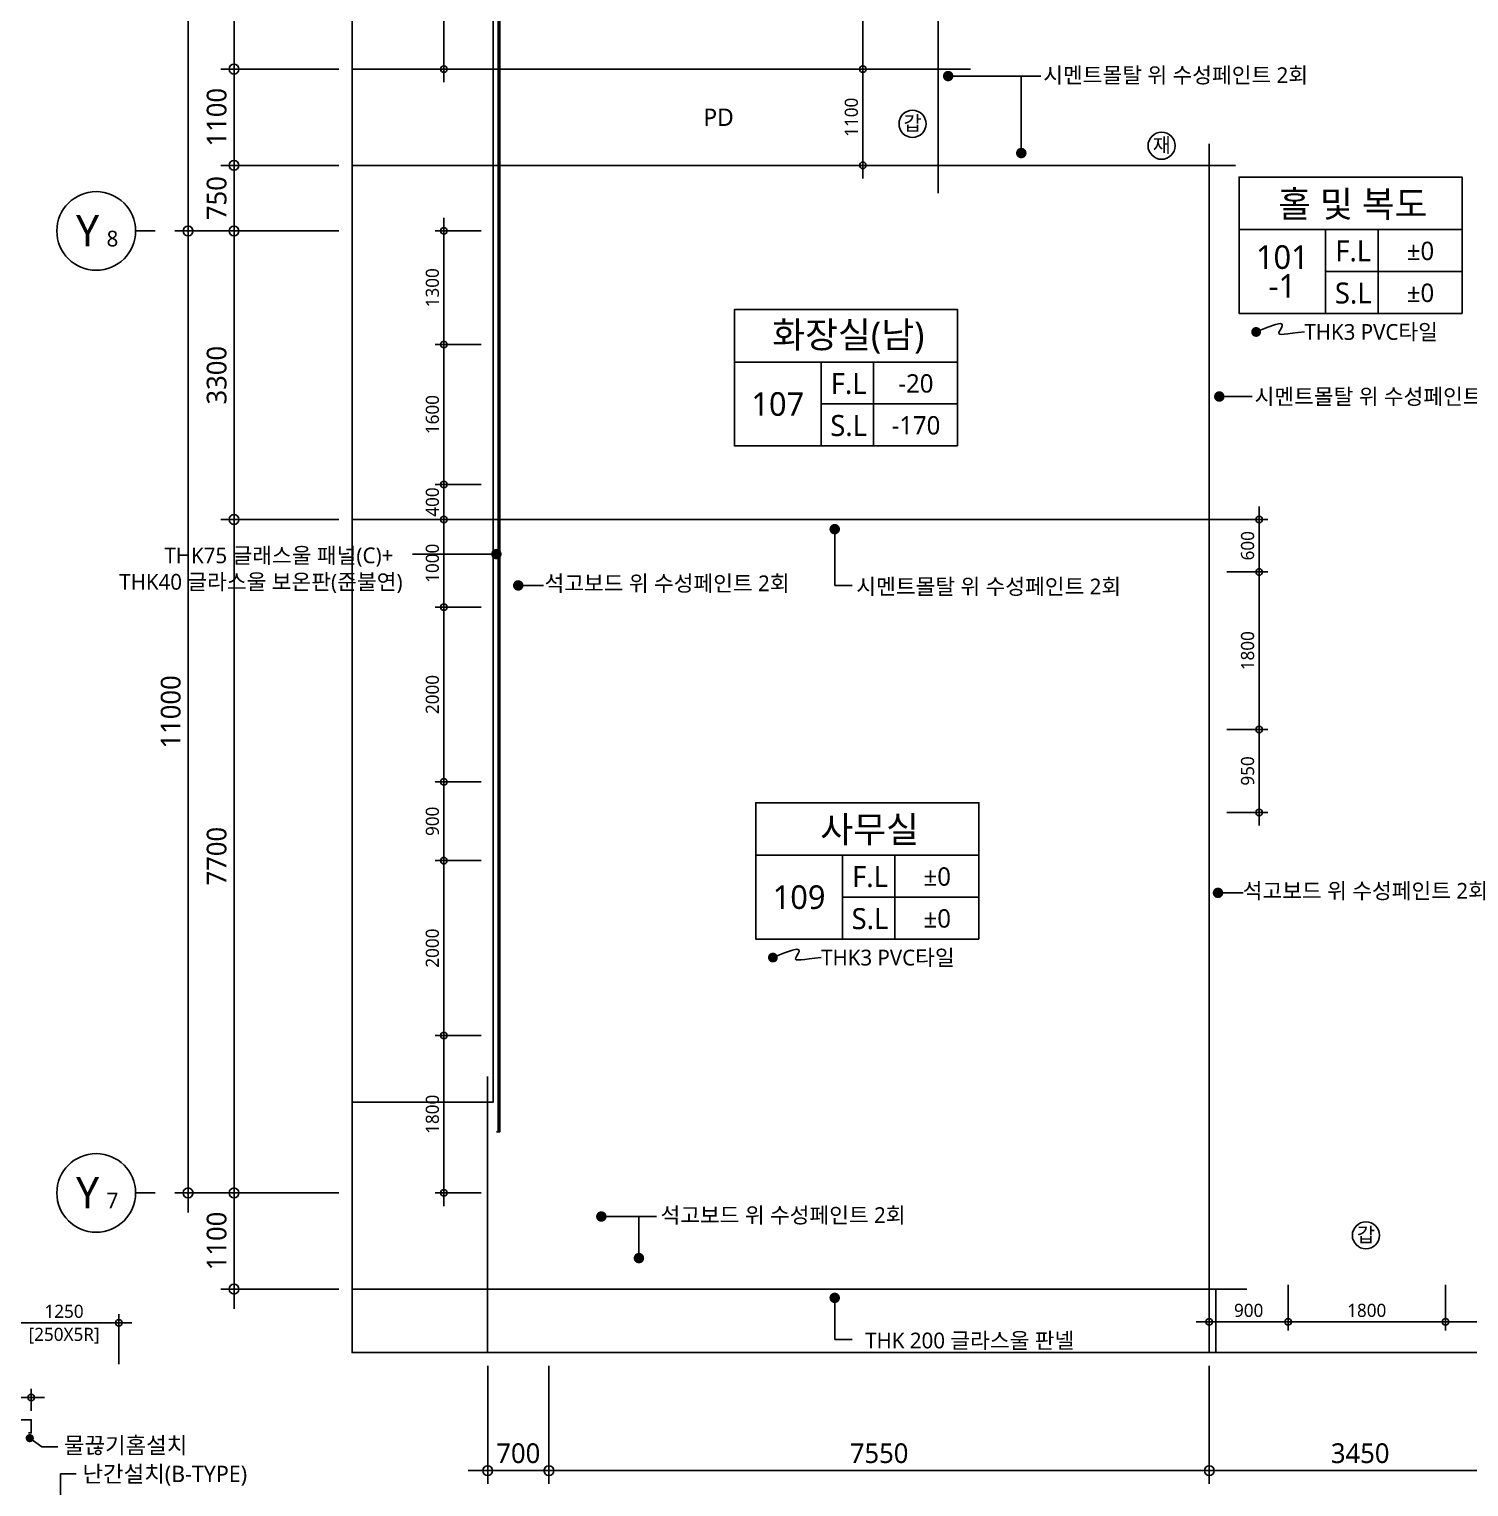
# Model space of a CAD drawing. Header units: millimetres. Extents: x -65167 to 413267, y -17142 to 66587.
# Drawn here: x 27646 to 44105, y 4827 to 21495 of the extents above; entities that cross this region are included whole.
import ezdxf
from ezdxf.enums import TextEntityAlignment as Align

# ---------------------------------------------------------------- set-up
doc = ezdxf.new("R2010")
doc.units = ezdxf.units.MM
doc.header["$LTSCALE"] = 75
doc.header["$MEASUREMENT"] = 0
doc.header["$PDSIZE"] = -10
doc.linetypes.add('CENTER', pattern=[2, 1.25, -0.25, 0.25, -0.25])
doc.layers.get('0').update_dxf_attribs({"linetype": 'CONTINUOUS'})
doc.layers.get('Defpoints').update_dxf_attribs({"color": 171, "linetype": 'CONTINUOUS'})
for name, color, linetype in [('CEN(ST)', 1, 'CENTER'), ('CON', 2, 'CONTINUOUS'), ('INS', 251, 'BATTING'), ('LED', 7, 'CONTINUOUS'), ('NDIM', 7, 'CONTINUOUS'), ('SYM(AXIS)', 7, 'CONTINUOUS'), ('TEXT(AXIS)', 2, 'CONTINUOUS'), ('TEXT(MIN)', 7, 'CONTINUOUS'), ('TEXT(NOTE小)', 1, 'CONTINUOUS'), ('TEXT(노트)', 7, 'CONTINUOUS'), ('TEXT(실명)', 3, 'CONTINUOUS'), ('TEXT-기입', 6, 'CONTINUOUS'), ('TITLE', 7, 'CONTINUOUS')]:
    doc.layers.add(name, color=color, linetype=linetype)
doc.styles.add('CGS', font='cgse', dxfattribs={"bigfont": 'cgs'})
doc.styles.add('나눔바른고딕', font='NanumBarunGothic.ttf')
doc.linetypes.add('BATTING', pattern='A,0.0001,-0.1,[134,ltypeshp.shx,S=0.1,R=0,X=-0.1,Y=0],-0.2,[134,ltypeshp.shx,S=0.1,R=180,X=0.1,Y=0],-0.1', length=0.4001)
doc.dimstyles.new('NDIM 1200', dxfattribs={"dimscale": 75, "dimtxt": 3, "dimasz": 1, "dimexe": 2, "dimexo": 2, "dimgap": 1, "dimtad": 1, "dimdec": 0, "dimdsep": 46, "dimtxsty": 'CGS', "dimblk": 'DOT0', "dimcen": 1, "dimdle": 8, "dimclrd": 256, "dimclre": 256, "dimclrt": 256, "dimadec": 0, "dimazin": 0, "dimtfac": 1, "dimtdec": 0, "dimtix": 1, "dimtmove": 2, "dimatfit": 3, "dimldrblk": 'DOT0', "dimfxl": 1, "dimtolj": 1, "dimtzin": 0, "dimlwd": -1, "dimlwe": -1, "dimarcsym": 0})

# ---------------------------------------------------------------- blocks, each defined once
blk = doc.blocks.new('DOT0')
blk.add_line((-3, 0), (3, 0))
at = {"color": 6}
blk.add_circle((0, 0), 0.75, dxfattribs=at)
blk = doc.blocks.new('*D56')
at = {"layer": 'Defpoints', "color": 0, "ltscale": 0.4, "transparency": 16777216}
for p in [(31338, 35738), (29463, 19188), (31338, 19188)]:
    blk.add_point(p, dxfattribs=at)
at = {"layer": 'NDIM', "ltscale": 0.4, "transparency": 16777216}
for p, q in [((31188, 35738), (29313, 35738)), ((29463, 35663), (29463, 19263)), ((31188, 19188), (29313, 19188))]:
    blk.add_line(p, q, dxfattribs=at)
at = {"layer": 'NDIM', "ltscale": 0.4, "transparency": 16777216, "xscale": 75, "yscale": 75, "zscale": 75}
for p, rotation in [((29463, 35738), 90), ((29463, 19188), 270)]:
    blk.add_blockref('DOT0', p, dxfattribs=dict(at, rotation=rotation))
at = {"layer": 'NDIM', "ltscale": 0.4, "transparency": 16777216, "insert": (29265, 27463), "char_height": 225, "attachment_point": 5, "rotation": 90, "style": '나눔바른고딕'}
blk.add_mtext('\\A1;16550', dxfattribs=at)
blk = doc.blocks.new('A$C2F20087E')
at = {"layer": 'SYM(AXIS)'}
blk.add_line((600, 0), (600, 300), dxfattribs=at)
blk.add_circle((600, 900), 600, dxfattribs=at)
blk = doc.blocks.new('*D59')
at = {"layer": 'Defpoints', "color": 0, "ltscale": 0.4, "transparency": 16777216}
for p in [(33588, 6362), (41138, 6362), (33588, 5012)]:
    blk.add_point(p, dxfattribs=at)
at = {"layer": 'NDIM', "ltscale": 0.4, "transparency": 16777216}
for p, q in [((33588, 6212), (33588, 4862)), ((41138, 6212), (41138, 4862)), ((41063, 5012), (33663, 5012))]:
    blk.add_line(p, q, dxfattribs=at)
at = {"layer": 'NDIM', "ltscale": 0.4, "transparency": 16777216, "xscale": 75, "yscale": 75, "zscale": 75, "rotation": 180}
blk.add_blockref('DOT0', (33588, 5012), dxfattribs=at)
at = {"layer": 'NDIM', "ltscale": 0.4, "transparency": 16777216, "xscale": 75, "yscale": 75, "zscale": 75}
blk.add_blockref('DOT0', (41138, 5012), dxfattribs=at)
at = {"layer": 'NDIM', "ltscale": 0.4, "transparency": 16777216, "insert": (37363, 5210), "char_height": 225, "attachment_point": 5, "style": '나눔바른고딕'}
blk.add_mtext('\\A1;7550', dxfattribs=at)
blk = doc.blocks.new('*D60')
at = {"layer": 'Defpoints', "color": 0, "ltscale": 0.4, "transparency": 16777216}
for p in [(31338, 25787), (29988, 21038), (31338, 21038)]:
    blk.add_point(p, dxfattribs=at)
at = {"layer": 'NDIM', "ltscale": 0.4, "transparency": 16777216}
for p, q in [((31188, 25787), (29838, 25787)), ((29988, 25712), (29988, 21113)), ((31188, 21038), (29838, 21038))]:
    blk.add_line(p, q, dxfattribs=at)
at = {"layer": 'NDIM', "ltscale": 0.4, "transparency": 16777216, "xscale": 75, "yscale": 75, "zscale": 75}
for p, rotation in [((29988, 25787), 90), ((29988, 21038), 270)]:
    blk.add_blockref('DOT0', p, dxfattribs=dict(at, rotation=rotation))
at = {"layer": 'NDIM', "ltscale": 0.4, "transparency": 16777216, "insert": (29790, 23412), "char_height": 225, "attachment_point": 5, "rotation": 90, "style": '나눔바른고딕'}
blk.add_mtext('\\A1;4750', dxfattribs=at)
blk = doc.blocks.new('갑종방화문표기')
at = {"layer": 'TEXT(NOTE小)'}
blk.add_circle((0, 0), 150, dxfattribs=at)
at = {"layer": 'TEXT(NOTE小)', "style": '나눔바른고딕'}
blk.add_text('갑', height=160, dxfattribs=at).set_placement((1, 7), align=Align.MIDDLE_CENTER)
blk = doc.blocks.new('A$C51E23882')
at = {"layer": 'TITLE'}
blk.add_lwpolyline([(8500, 0), (0, 0), (0, 5200), (8500, 5200)], close=True, dxfattribs=at)
for points in [[(8500, 3200), (0, 3200)], [(3300, 3200), (3300, 0)], [(5300, 3200), (5300, 0)], [(3300, 1600), (8500, 1600)]]:
    blk.add_lwpolyline(points, dxfattribs=at)
at = {"layer": 'TITLE', "style": '나눔바른고딕'}
for s, p in [('F.L', (4352, 2378)), ('S.L', (4352, 778))]:
    blk.add_text(s, height=800, dxfattribs=at).set_placement(p, align=Align.MIDDLE)
blk = doc.blocks.new('*D437')
at = {"layer": 'Defpoints', "color": 0, "ltscale": 0.4, "transparency": 16777216}
for p in [(41138, 6362), (44588, 6362), (41138, 5012)]:
    blk.add_point(p, dxfattribs=at)
at = {"layer": 'NDIM', "ltscale": 0.4, "transparency": 16777216}
for p, q in [((41138, 6212), (41138, 4862)), ((44588, 6212), (44588, 4862)), ((44513, 5012), (41213, 5012))]:
    blk.add_line(p, q, dxfattribs=at)
at = {"layer": 'NDIM', "ltscale": 0.4, "transparency": 16777216, "xscale": 75, "yscale": 75, "zscale": 75, "rotation": 180}
blk.add_blockref('DOT0', (41138, 5012), dxfattribs=at)
at = {"layer": 'NDIM', "ltscale": 0.4, "transparency": 16777216, "xscale": 75, "yscale": 75, "zscale": 75}
blk.add_blockref('DOT0', (44588, 5012), dxfattribs=at)
at = {"layer": 'NDIM', "ltscale": 0.4, "transparency": 16777216, "insert": (42863, 5210), "char_height": 225, "attachment_point": 5, "style": '나눔바른고딕'}
blk.add_mtext('\\A1;3450', dxfattribs=at)
blk = doc.blocks.new('_Dot')
at = {"color": 0, "linetype": 'ByBlock', "lineweight": -2}
blk.add_line((-0.5, 0), (-1, 0), dxfattribs=at)
at = {"color": 0, "linetype": 'ByBlock', "const_width": 0.5}
blk.add_lwpolyline([(-0.25, 0, 1), (0.25, 0, 1)], format="xyb", close=True, dxfattribs=at)
blk = doc.blocks.new('*D484')
at = {"layer": 'Defpoints', "color": 0, "ltscale": 0.4, "transparency": 16777216}
for p in [(29463, 19188), (31338, 19188), (31338, 8188)]:
    blk.add_point(p, dxfattribs=at)
at = {"layer": 'NDIM', "ltscale": 0.4, "transparency": 16777216}
for p, q in [((31188, 19188), (29313, 19188)), ((29463, 8263), (29463, 19113)), ((31188, 8188), (29313, 8188))]:
    blk.add_line(p, q, dxfattribs=at)
at = {"layer": 'NDIM', "ltscale": 0.4, "transparency": 16777216, "xscale": 75, "yscale": 75, "zscale": 75}
for p, rotation in [((29463, 19188), 90), ((29463, 8188), 270)]:
    blk.add_blockref('DOT0', p, dxfattribs=dict(at, rotation=rotation))
at = {"layer": 'NDIM', "ltscale": 0.4, "transparency": 16777216, "insert": (29265, 13688), "char_height": 225, "attachment_point": 5, "rotation": 90, "style": '나눔바른고딕'}
blk.add_mtext('\\A1;11000', dxfattribs=at)
blk = doc.blocks.new('*D485')
at = {"layer": 'Defpoints', "color": 0, "ltscale": 0.4, "transparency": 16777216}
for p in [(29988, 21038), (31338, 21038), (31338, 19938)]:
    blk.add_point(p, dxfattribs=at)
at = {"layer": 'NDIM', "ltscale": 0.4, "transparency": 16777216}
for p, q in [((31188, 21038), (29838, 21038)), ((29988, 20013), (29988, 20963)), ((31188, 19938), (29838, 19938))]:
    blk.add_line(p, q, dxfattribs=at)
at = {"layer": 'NDIM', "ltscale": 0.4, "transparency": 16777216, "xscale": 75, "yscale": 75, "zscale": 75}
for p, rotation in [((29988, 21038), 90), ((29988, 19938), 270)]:
    blk.add_blockref('DOT0', p, dxfattribs=dict(at, rotation=rotation))
at = {"layer": 'NDIM', "ltscale": 0.4, "transparency": 16777216, "insert": (29790, 20488), "char_height": 225, "attachment_point": 5, "rotation": 90, "style": '나눔바른고딕'}
blk.add_mtext('\\A1;1100', dxfattribs=at)
blk = doc.blocks.new('*D486')
at = {"layer": 'Defpoints', "color": 0, "ltscale": 0.4, "transparency": 16777216}
for p in [(31338, 19938), (29988, 19188), (31338, 19188)]:
    blk.add_point(p, dxfattribs=at)
at = {"layer": 'NDIM', "ltscale": 0.4, "transparency": 16777216}
for p, q in [((31188, 19938), (29838, 19938)), ((29988, 19863), (29988, 19263)), ((31188, 19188), (29838, 19188))]:
    blk.add_line(p, q, dxfattribs=at)
at = {"layer": 'NDIM', "ltscale": 0.4, "transparency": 16777216, "xscale": 75, "yscale": 75, "zscale": 75}
for p, rotation in [((29988, 19938), 90), ((29988, 19188), 270)]:
    blk.add_blockref('DOT0', p, dxfattribs=dict(at, rotation=rotation))
at = {"layer": 'NDIM', "ltscale": 0.4, "transparency": 16777216, "insert": (29790, 19563), "char_height": 225, "attachment_point": 5, "rotation": 90, "style": '나눔바른고딕'}
blk.add_mtext('\\A1;750', dxfattribs=at)
blk = doc.blocks.new('*D487')
at = {"layer": 'Defpoints', "color": 0, "ltscale": 0.4, "transparency": 16777216}
for p in [(29988, 19188), (31338, 19188), (31338, 15888)]:
    blk.add_point(p, dxfattribs=at)
at = {"layer": 'NDIM', "ltscale": 0.4, "transparency": 16777216}
for p, q in [((31188, 19188), (29838, 19188)), ((29988, 15963), (29988, 19113)), ((31188, 15888), (29838, 15888))]:
    blk.add_line(p, q, dxfattribs=at)
at = {"layer": 'NDIM', "ltscale": 0.4, "transparency": 16777216, "xscale": 75, "yscale": 75, "zscale": 75}
for p, rotation in [((29988, 19188), 90), ((29988, 15888), 270)]:
    blk.add_blockref('DOT0', p, dxfattribs=dict(at, rotation=rotation))
at = {"layer": 'NDIM', "ltscale": 0.4, "transparency": 16777216, "insert": (29790, 17538), "char_height": 225, "attachment_point": 5, "rotation": 90, "style": '나눔바른고딕'}
blk.add_mtext('\\A1;3300', dxfattribs=at)
blk = doc.blocks.new('*D488')
at = {"layer": 'Defpoints', "color": 0, "ltscale": 0.4, "transparency": 16777216}
for p in [(31338, 15888), (29988, 8188), (31338, 8188)]:
    blk.add_point(p, dxfattribs=at)
at = {"layer": 'NDIM', "ltscale": 0.4, "transparency": 16777216}
for p, q in [((31188, 15888), (29838, 15888)), ((29988, 15813), (29988, 8263)), ((31188, 8188), (29838, 8188))]:
    blk.add_line(p, q, dxfattribs=at)
at = {"layer": 'NDIM', "ltscale": 0.4, "transparency": 16777216, "xscale": 75, "yscale": 75, "zscale": 75}
for p, rotation in [((29988, 15888), 90), ((29988, 8188), 270)]:
    blk.add_blockref('DOT0', p, dxfattribs=dict(at, rotation=rotation))
at = {"layer": 'NDIM', "ltscale": 0.4, "transparency": 16777216, "insert": (29790, 12038), "char_height": 225, "attachment_point": 5, "rotation": 90, "style": '나눔바른고딕'}
blk.add_mtext('\\A1;7700', dxfattribs=at)
blk = doc.blocks.new('*D489')
at = {"layer": 'Defpoints', "color": 0, "ltscale": 0.4, "transparency": 16777216}
for p in [(29988, 8188), (31338, 8188), (31338, 7088)]:
    blk.add_point(p, dxfattribs=at)
at = {"layer": 'NDIM', "ltscale": 0.4, "transparency": 16777216}
for p, q in [((31188, 8188), (29838, 8188)), ((29988, 7163), (29988, 8113)), ((31188, 7088), (29838, 7088))]:
    blk.add_line(p, q, dxfattribs=at)
at = {"layer": 'NDIM', "ltscale": 0.4, "transparency": 16777216, "xscale": 75, "yscale": 75, "zscale": 75}
for p, rotation in [((29988, 8188), 90), ((29988, 7088), 270)]:
    blk.add_blockref('DOT0', p, dxfattribs=dict(at, rotation=rotation))
at = {"layer": 'NDIM', "ltscale": 0.4, "transparency": 16777216, "insert": (29790, 7638), "char_height": 225, "attachment_point": 5, "rotation": 90, "style": '나눔바른고딕'}
blk.add_mtext('\\A1;1100', dxfattribs=at)
blk = doc.blocks.new('*D491')
at = {"layer": 'Defpoints', "color": 0, "ltscale": 0.4, "transparency": 16777216}
for p in [(32888, 6362), (33588, 6362), (33588, 5012)]:
    blk.add_point(p, dxfattribs=at)
at = {"layer": 'NDIM', "ltscale": 0.4, "transparency": 16777216}
for p, q in [((32888, 6212), (32888, 4862)), ((33588, 6212), (33588, 4862)), ((32963, 5012), (33513, 5012))]:
    blk.add_line(p, q, dxfattribs=at)
at = {"layer": 'NDIM', "ltscale": 0.4, "transparency": 16777216, "xscale": 75, "yscale": 75, "zscale": 75, "rotation": 180}
blk.add_blockref('DOT0', (32888, 5012), dxfattribs=at)
at = {"layer": 'NDIM', "ltscale": 0.4, "transparency": 16777216, "xscale": 75, "yscale": 75, "zscale": 75}
blk.add_blockref('DOT0', (33588, 5012), dxfattribs=at)
at = {"layer": 'NDIM', "ltscale": 0.4, "transparency": 16777216, "insert": (33238, 5210), "char_height": 225, "attachment_point": 5, "style": '나눔바른고딕'}
blk.add_mtext('\\A1;700', dxfattribs=at)
blk = doc.blocks.new('*D492')
at = {"layer": 'Defpoints', "color": 0, "ltscale": 0.4, "transparency": 16777216}
for p in [(32388, 12887), (32913, 12887), (32913, 11987)]:
    blk.add_point(p, dxfattribs=at)
at = {"layer": 'NDIM', "ltscale": 0.4, "transparency": 16777216}
for p, q in [((32813, 12887), (32288, 12887)), ((32388, 12037), (32388, 12837)), ((32813, 11987), (32288, 11987))]:
    blk.add_line(p, q, dxfattribs=at)
at = {"layer": 'NDIM', "ltscale": 0.4, "transparency": 16777216, "xscale": 50, "yscale": 50, "zscale": 50}
for p, rotation in [((32388, 12887), 90), ((32388, 11987), 270)]:
    blk.add_blockref('DOT0', p, dxfattribs=dict(at, rotation=rotation))
at = {"layer": 'NDIM', "ltscale": 0.4, "transparency": 16777216, "insert": (32256, 12437), "char_height": 150, "attachment_point": 5, "rotation": 90, "style": '나눔바른고딕'}
blk.add_mtext('\\A1;900', dxfattribs=at)
blk = doc.blocks.new('*D493')
at = {"layer": 'Defpoints', "color": 0, "ltscale": 0.4, "transparency": 16777216}
for p in [(32913, 11987), (32388, 9987), (32913, 9987)]:
    blk.add_point(p, dxfattribs=at)
at = {"layer": 'NDIM', "ltscale": 0.4, "transparency": 16777216}
for p, q in [((32813, 11987), (32288, 11987)), ((32388, 11937), (32388, 10037)), ((32813, 9987), (32288, 9987))]:
    blk.add_line(p, q, dxfattribs=at)
at = {"layer": 'NDIM', "ltscale": 0.4, "transparency": 16777216, "xscale": 50, "yscale": 50, "zscale": 50}
for p, rotation in [((32388, 11987), 90), ((32388, 9987), 270)]:
    blk.add_blockref('DOT0', p, dxfattribs=dict(at, rotation=rotation))
at = {"layer": 'NDIM', "ltscale": 0.4, "transparency": 16777216, "insert": (32256, 10987), "char_height": 150, "attachment_point": 5, "rotation": 90, "style": '나눔바른고딕'}
blk.add_mtext('\\A1;2000', dxfattribs=at)
blk = doc.blocks.new('*D494')
at = {"layer": 'Defpoints', "color": 0, "ltscale": 0.4, "transparency": 16777216}
for p in [(32388, 9987), (32913, 9987), (32913, 8188)]:
    blk.add_point(p, dxfattribs=at)
at = {"layer": 'NDIM', "ltscale": 0.4, "transparency": 16777216}
for p, q in [((32813, 9987), (32288, 9987)), ((32388, 8238), (32388, 9937)), ((32813, 8188), (32288, 8188))]:
    blk.add_line(p, q, dxfattribs=at)
at = {"layer": 'NDIM', "ltscale": 0.4, "transparency": 16777216, "xscale": 50, "yscale": 50, "zscale": 50}
for p, rotation in [((32388, 9987), 90), ((32388, 8188), 270)]:
    blk.add_blockref('DOT0', p, dxfattribs=dict(at, rotation=rotation))
at = {"layer": 'NDIM', "ltscale": 0.4, "transparency": 16777216, "insert": (32256, 9087), "char_height": 150, "attachment_point": 5, "rotation": 90, "style": '나눔바른고딕'}
blk.add_mtext('\\A1;1800', dxfattribs=at)
blk = doc.blocks.new('*D495')
at = {"layer": 'Defpoints', "color": 0, "ltscale": 0.4, "transparency": 16777216}
for p in [(32913, 14887), (32388, 12887), (32913, 12887)]:
    blk.add_point(p, dxfattribs=at)
at = {"layer": 'NDIM', "ltscale": 0.4, "transparency": 16777216}
for p, q in [((32813, 14887), (32288, 14887)), ((32388, 14837), (32388, 12937)), ((32813, 12887), (32288, 12887))]:
    blk.add_line(p, q, dxfattribs=at)
at = {"layer": 'NDIM', "ltscale": 0.4, "transparency": 16777216, "xscale": 50, "yscale": 50, "zscale": 50}
for p, rotation in [((32388, 14887), 90), ((32388, 12887), 270)]:
    blk.add_blockref('DOT0', p, dxfattribs=dict(at, rotation=rotation))
at = {"layer": 'NDIM', "ltscale": 0.4, "transparency": 16777216, "insert": (32256, 13887), "char_height": 150, "attachment_point": 5, "rotation": 90, "style": '나눔바른고딕'}
blk.add_mtext('\\A1;2000', dxfattribs=at)
blk = doc.blocks.new('*D496')
at = {"layer": 'Defpoints', "color": 0, "ltscale": 0.4, "transparency": 16777216}
for p in [(32388, 15888), (32913, 15888), (32913, 14887)]:
    blk.add_point(p, dxfattribs=at)
at = {"layer": 'NDIM', "ltscale": 0.4, "transparency": 16777216}
for p, q in [((32813, 15888), (32288, 15888)), ((32388, 14937), (32388, 15838)), ((32813, 14887), (32288, 14887))]:
    blk.add_line(p, q, dxfattribs=at)
at = {"layer": 'NDIM', "ltscale": 0.4, "transparency": 16777216, "xscale": 50, "yscale": 50, "zscale": 50}
for p, rotation in [((32388, 15888), 90), ((32388, 14887), 270)]:
    blk.add_blockref('DOT0', p, dxfattribs=dict(at, rotation=rotation))
at = {"layer": 'NDIM', "ltscale": 0.4, "transparency": 16777216, "insert": (32256, 15388), "char_height": 150, "attachment_point": 5, "rotation": 90, "style": '나눔바른고딕'}
blk.add_mtext('\\A1;1000', dxfattribs=at)
blk = doc.blocks.new('*D497')
at = {"layer": 'Defpoints', "color": 0, "ltscale": 0.4, "transparency": 16777216}
for p in [(32388, 16288), (32913, 16288), (32913, 15887)]:
    blk.add_point(p, dxfattribs=at)
at = {"layer": 'NDIM', "ltscale": 0.4, "transparency": 16777216}
for p, q in [((32388, 16338), (32388, 16388)), ((32813, 16288), (32288, 16288)), ((32388, 15887), (32388, 16288)), ((32813, 15887), (32288, 15887)), ((32388, 15837), (32388, 15787))]:
    blk.add_line(p, q, dxfattribs=at)
at = {"layer": 'NDIM', "ltscale": 0.4, "transparency": 16777216, "xscale": 50, "yscale": 50, "zscale": 50}
for p, rotation in [((32388, 16288), 270), ((32388, 15887), 90)]:
    blk.add_blockref('DOT0', p, dxfattribs=dict(at, rotation=rotation))
at = {"layer": 'NDIM', "ltscale": 0.4, "transparency": 16777216, "insert": (32256, 16088), "char_height": 150, "attachment_point": 5, "rotation": 90, "style": '나눔바른고딕'}
blk.add_mtext('\\A1;400', dxfattribs=at)
blk = doc.blocks.new('*D498')
at = {"layer": 'Defpoints', "color": 0, "ltscale": 0.4, "transparency": 16777216}
for p in [(32913, 17888), (32388, 16288), (32913, 16288)]:
    blk.add_point(p, dxfattribs=at)
at = {"layer": 'NDIM', "ltscale": 0.4, "transparency": 16777216}
for p, q in [((32813, 17888), (32288, 17888)), ((32388, 17838), (32388, 16338)), ((32813, 16288), (32288, 16288))]:
    blk.add_line(p, q, dxfattribs=at)
at = {"layer": 'NDIM', "ltscale": 0.4, "transparency": 16777216, "xscale": 50, "yscale": 50, "zscale": 50}
for p, rotation in [((32388, 17888), 90), ((32388, 16288), 270)]:
    blk.add_blockref('DOT0', p, dxfattribs=dict(at, rotation=rotation))
at = {"layer": 'NDIM', "ltscale": 0.4, "transparency": 16777216, "insert": (32256, 17088), "char_height": 150, "attachment_point": 5, "rotation": 90, "style": '나눔바른고딕'}
blk.add_mtext('\\A1;1600', dxfattribs=at)
blk = doc.blocks.new('*D499')
at = {"layer": 'Defpoints', "color": 0, "ltscale": 0.4, "transparency": 16777216}
for p in [(32388, 19188), (32913, 19188), (32913, 17888)]:
    blk.add_point(p, dxfattribs=at)
at = {"layer": 'NDIM', "ltscale": 0.4, "transparency": 16777216}
for p, q in [((32813, 19188), (32288, 19188)), ((32388, 17938), (32388, 19138)), ((32813, 17888), (32288, 17888))]:
    blk.add_line(p, q, dxfattribs=at)
at = {"layer": 'NDIM', "ltscale": 0.4, "transparency": 16777216, "xscale": 50, "yscale": 50, "zscale": 50}
for p, rotation in [((32388, 19188), 90), ((32388, 17888), 270)]:
    blk.add_blockref('DOT0', p, dxfattribs=dict(at, rotation=rotation))
at = {"layer": 'NDIM', "ltscale": 0.4, "transparency": 16777216, "insert": (32256, 18538), "char_height": 150, "attachment_point": 5, "rotation": 90, "style": '나눔바른고딕'}
blk.add_mtext('\\A1;1300', dxfattribs=at)
blk = doc.blocks.new('*D500')
at = {"layer": 'Defpoints', "color": 0, "ltscale": 0.4, "transparency": 16777216}
for p in [(32913, 22638), (32388, 21038), (32913, 21038)]:
    blk.add_point(p, dxfattribs=at)
at = {"layer": 'NDIM', "ltscale": 0.4, "transparency": 16777216}
for p, q in [((32813, 22638), (32288, 22638)), ((32388, 22588), (32388, 21088)), ((32813, 21038), (32288, 21038))]:
    blk.add_line(p, q, dxfattribs=at)
at = {"layer": 'NDIM', "ltscale": 0.4, "transparency": 16777216, "xscale": 50, "yscale": 50, "zscale": 50}
for p, rotation in [((32388, 22638), 90), ((32388, 21038), 270)]:
    blk.add_blockref('DOT0', p, dxfattribs=dict(at, rotation=rotation))
at = {"layer": 'NDIM', "ltscale": 0.4, "transparency": 16777216, "insert": (32256, 21838), "char_height": 150, "attachment_point": 5, "rotation": 90, "style": '나눔바른고딕'}
blk.add_mtext('\\A1;1600', dxfattribs=at)
blk = doc.blocks.new('*D647')
at = {"layer": 'Defpoints', "color": 0, "ltscale": 0.4, "transparency": 16777216}
for p in [(42038, 7238), (43838, 7238), (42038, 6713)]:
    blk.add_point(p, dxfattribs=at)
at = {"layer": 'NDIM', "ltscale": 0.4, "transparency": 16777216}
for p, q in [((42038, 7138), (42038, 6613)), ((43838, 7138), (43838, 6613)), ((43788, 6713), (42088, 6713))]:
    blk.add_line(p, q, dxfattribs=at)
at = {"layer": 'NDIM', "ltscale": 0.4, "transparency": 16777216, "xscale": 50, "yscale": 50, "zscale": 50, "rotation": 180}
blk.add_blockref('DOT0', (42038, 6713), dxfattribs=at)
at = {"layer": 'NDIM', "ltscale": 0.4, "transparency": 16777216, "xscale": 50, "yscale": 50, "zscale": 50}
blk.add_blockref('DOT0', (43838, 6713), dxfattribs=at)
at = {"layer": 'NDIM', "ltscale": 0.4, "transparency": 16777216, "insert": (42938, 6844), "char_height": 150, "attachment_point": 5, "style": '나눔바른고딕'}
blk.add_mtext('\\A1;1800', dxfattribs=at)
blk = doc.blocks.new('*D648')
at = {"layer": 'Defpoints', "color": 0, "ltscale": 0.4, "transparency": 16777216}
for p in [(41138, 7238), (42038, 7238), (42038, 6713)]:
    blk.add_point(p, dxfattribs=at)
at = {"layer": 'NDIM', "ltscale": 0.4, "transparency": 16777216}
for p, q in [((41138, 7138), (41138, 6613)), ((42038, 7138), (42038, 6613)), ((41188, 6713), (41988, 6713))]:
    blk.add_line(p, q, dxfattribs=at)
at = {"layer": 'NDIM', "ltscale": 0.4, "transparency": 16777216, "xscale": 50, "yscale": 50, "zscale": 50, "rotation": 180}
blk.add_blockref('DOT0', (41138, 6713), dxfattribs=at)
at = {"layer": 'NDIM', "ltscale": 0.4, "transparency": 16777216, "xscale": 50, "yscale": 50, "zscale": 50}
blk.add_blockref('DOT0', (42038, 6713), dxfattribs=at)
at = {"layer": 'NDIM', "ltscale": 0.4, "transparency": 16777216, "insert": (41588, 6844), "char_height": 150, "attachment_point": 5, "style": '나눔바른고딕'}
blk.add_mtext('\\A1;900', dxfattribs=at)
blk = doc.blocks.new('*D649')
at = {"layer": 'Defpoints', "color": 0, "ltscale": 0.4, "transparency": 16777216}
for p in [(41238, 15888), (41238, 15288), (41707, 15288)]:
    blk.add_point(p, dxfattribs=at)
at = {"layer": 'NDIM', "ltscale": 0.4, "transparency": 16777216}
for p, q in [((41338, 15888), (41807, 15888)), ((41707, 15838), (41707, 15338)), ((41338, 15288), (41807, 15288))]:
    blk.add_line(p, q, dxfattribs=at)
at = {"layer": 'NDIM', "ltscale": 0.4, "transparency": 16777216, "xscale": 50, "yscale": 50, "zscale": 50}
for p, rotation in [((41707, 15888), 90), ((41707, 15288), 270)]:
    blk.add_blockref('DOT0', p, dxfattribs=dict(at, rotation=rotation))
at = {"layer": 'NDIM', "ltscale": 0.4, "transparency": 16777216, "insert": (41576, 15588), "char_height": 150, "attachment_point": 5, "rotation": 90, "style": '나눔바른고딕'}
blk.add_mtext('\\A1;600', dxfattribs=at)
blk = doc.blocks.new('*D650')
at = {"layer": 'Defpoints', "color": 0, "ltscale": 0.4, "transparency": 16777216}
for p in [(41238, 15288), (41238, 13488), (41707, 13488)]:
    blk.add_point(p, dxfattribs=at)
at = {"layer": 'NDIM', "ltscale": 0.4, "transparency": 16777216}
for p, q in [((41338, 15288), (41807, 15288)), ((41707, 15238), (41707, 13538)), ((41338, 13488), (41807, 13488))]:
    blk.add_line(p, q, dxfattribs=at)
at = {"layer": 'NDIM', "ltscale": 0.4, "transparency": 16777216, "xscale": 50, "yscale": 50, "zscale": 50}
for p, rotation in [((41707, 15288), 90), ((41707, 13488), 270)]:
    blk.add_blockref('DOT0', p, dxfattribs=dict(at, rotation=rotation))
at = {"layer": 'NDIM', "ltscale": 0.4, "transparency": 16777216, "insert": (41576, 14388), "char_height": 150, "attachment_point": 5, "rotation": 90, "style": '나눔바른고딕'}
blk.add_mtext('\\A1;1800', dxfattribs=at)
blk = doc.blocks.new('*D665')
at = {"layer": 'Defpoints', "color": 0, "ltscale": 0.4, "transparency": 16777216}
for p in [(37703, 23418), (37178, 21038), (37703, 21038)]:
    blk.add_point(p, dxfattribs=at)
at = {"layer": 'NDIM', "ltscale": 0.4, "transparency": 16777216}
for p, q in [((37603, 23418), (37078, 23418)), ((37178, 23368), (37178, 21088)), ((37603, 21038), (37078, 21038))]:
    blk.add_line(p, q, dxfattribs=at)
at = {"layer": 'NDIM', "ltscale": 0.4, "transparency": 16777216, "xscale": 50, "yscale": 50, "zscale": 50}
for p, rotation in [((37178, 23418), 90), ((37178, 21038), 270)]:
    blk.add_blockref('DOT0', p, dxfattribs=dict(at, rotation=rotation))
at = {"layer": 'NDIM', "ltscale": 0.4, "transparency": 16777216, "insert": (37046, 22228), "char_height": 150, "attachment_point": 5, "rotation": 90, "style": '나눔바른고딕'}
blk.add_mtext('\\A1;2380', dxfattribs=at)
blk = doc.blocks.new('*D666')
at = {"layer": 'Defpoints', "color": 0, "ltscale": 0.4, "transparency": 16777216}
for p in [(37178, 21038), (37703, 21038), (37703, 19938)]:
    blk.add_point(p, dxfattribs=at)
at = {"layer": 'NDIM', "ltscale": 0.4, "transparency": 16777216}
for p, q in [((37603, 21038), (37078, 21038)), ((37178, 19988), (37178, 20988)), ((37603, 19938), (37078, 19938))]:
    blk.add_line(p, q, dxfattribs=at)
at = {"layer": 'NDIM', "ltscale": 0.4, "transparency": 16777216, "xscale": 50, "yscale": 50, "zscale": 50}
for p, rotation in [((37178, 21038), 90), ((37178, 19938), 270)]:
    blk.add_blockref('DOT0', p, dxfattribs=dict(at, rotation=rotation))
at = {"layer": 'NDIM', "ltscale": 0.4, "transparency": 16777216, "insert": (37046, 20488), "char_height": 150, "attachment_point": 5, "rotation": 90, "style": '나눔바른고딕'}
blk.add_mtext('\\A1;1100', dxfattribs=at)
blk = doc.blocks.new('*D1305')
at = {"layer": 'Defpoints', "color": 0, "ltscale": 0.4, "transparency": 16777216}
for p in [(41238, 13488), (41238, 12538), (41707, 12538)]:
    blk.add_point(p, dxfattribs=at)
at = {"layer": 'NDIM', "ltscale": 0.4, "transparency": 16777216}
for p, q in [((41338, 13488), (41807, 13488)), ((41707, 13438), (41707, 12588)), ((41338, 12538), (41807, 12538))]:
    blk.add_line(p, q, dxfattribs=at)
at = {"layer": 'NDIM', "ltscale": 0.4, "transparency": 16777216, "xscale": 50, "yscale": 50, "zscale": 50}
for p, rotation in [((41707, 13488), 90), ((41707, 12538), 270)]:
    blk.add_blockref('DOT0', p, dxfattribs=dict(at, rotation=rotation))
at = {"layer": 'NDIM', "ltscale": 0.4, "transparency": 16777216, "insert": (41576, 13013), "char_height": 150, "attachment_point": 5, "rotation": 90, "style": '나눔바른고딕'}
blk.add_mtext('\\A1;950', dxfattribs=at)
blk = doc.blocks.new('*D1336')
at = {"layer": 'Defpoints', "color": 0, "ltscale": 0.4, "transparency": 16777216}
for p in [(43838, 7238), (45188, 7238), (45188, 6713)]:
    blk.add_point(p, dxfattribs=at)
at = {"layer": 'NDIM', "ltscale": 0.4, "transparency": 16777216}
for p, q in [((43838, 7138), (43838, 6613)), ((45188, 7138), (45188, 6613)), ((43888, 6713), (45138, 6713))]:
    blk.add_line(p, q, dxfattribs=at)
at = {"layer": 'NDIM', "ltscale": 0.4, "transparency": 16777216, "xscale": 50, "yscale": 50, "zscale": 50, "rotation": 180}
blk.add_blockref('DOT0', (43838, 6713), dxfattribs=at)
at = {"layer": 'NDIM', "ltscale": 0.4, "transparency": 16777216, "xscale": 50, "yscale": 50, "zscale": 50}
blk.add_blockref('DOT0', (45188, 6713), dxfattribs=at)
at = {"layer": 'NDIM', "ltscale": 0.4, "transparency": 16777216, "insert": (44513, 6844), "char_height": 150, "attachment_point": 5, "style": '나눔바른고딕'}
blk.add_mtext('\\A1;1350', dxfattribs=at)
blk = doc.blocks.new('*D1491')
at = {"layer": 'Defpoints', "color": 0, "ltscale": 0.4, "transparency": 16777216}
for p in [(27420, 6701), (27420, 6128), (28670, 6128)]:
    blk.add_point(p, dxfattribs=at)
at = {"layer": 'NDIM', "ltscale": 0.4, "transparency": 16777216}
for p, q in [((27420, 6228), (27420, 6801)), ((28620, 6701), (27470, 6701)), ((28670, 6228), (28670, 6801))]:
    blk.add_line(p, q, dxfattribs=at)
at = {"layer": 'NDIM', "ltscale": 0.4, "transparency": 16777216, "xscale": 50, "yscale": 50, "zscale": 50, "rotation": 180}
blk.add_blockref('DOT0', (27420, 6701), dxfattribs=at)
at = {"layer": 'NDIM', "ltscale": 0.4, "transparency": 16777216, "xscale": 50, "yscale": 50, "zscale": 50}
blk.add_blockref('DOT0', (28670, 6701), dxfattribs=at)
at = {"layer": 'NDIM', "ltscale": 0.4, "transparency": 16777216, "char_height": 150, "attachment_point": 5, "style": '나눔바른고딕'}
for s, insert in [('\\A1;1250', (28045, 6833)), ('\\A1;[250X5R]', (28045, 6554))]:
    blk.add_mtext(s, dxfattribs=dict(at, insert=insert))
blk = doc.blocks.new('*D1502')
at = {"layer": 'Defpoints', "color": 0, "ltscale": 0.4, "transparency": 16777216}
for p in [(26320, 5848), (26320, 5594), (27670, 5594)]:
    blk.add_point(p, dxfattribs=at)
at = {"layer": 'NDIM', "ltscale": 0.4, "transparency": 16777216}
for p, q in [((26320, 5694), (26320, 5948)), ((27620, 5848), (26370, 5848)), ((27670, 5694), (27670, 5948))]:
    blk.add_line(p, q, dxfattribs=at)
at = {"layer": 'NDIM', "ltscale": 0.4, "transparency": 16777216, "xscale": 50, "yscale": 50, "zscale": 50, "rotation": 180}
blk.add_blockref('DOT0', (26320, 5848), dxfattribs=at)
at = {"layer": 'NDIM', "ltscale": 0.4, "transparency": 16777216, "xscale": 50, "yscale": 50, "zscale": 50}
blk.add_blockref('DOT0', (27670, 5848), dxfattribs=at)
at = {"layer": 'NDIM', "ltscale": 0.4, "transparency": 16777216, "insert": (26995, 5980), "char_height": 150, "attachment_point": 5, "style": '나눔바른고딕'}
blk.add_mtext('\\A1;1350', dxfattribs=at)
blk = doc.blocks.new('재료분리대표기')
at = {"layer": 'TEXT(NOTE小)'}
blk.add_circle((0, 0), 155, dxfattribs=at)
at = {"layer": 'TEXT(NOTE小)', "style": '나눔바른고딕'}
blk.add_text('재', height=165, dxfattribs=at).set_placement((1, 7), align=Align.MIDDLE_CENTER)

msp = doc.modelspace()

# ---------------------------------------------------------------- linework, layer by layer
at = {"ltscale": 10000}
for p, q in [((39210.3, 20958.6), (38152.5, 20958.6)), ((41627.3, 17294.5), (41252.5, 17294.5)), ((32029.3, 15492.9), (32987.5, 15492.9)), ((33526.1, 15134.5), (33237.5, 15134.5)), ((41526.1, 11618.4), (41237.5, 11618.4)), ((34817.1, 7917.6), (34187.5, 7917.6))]:
    msp.add_line(p, q, dxfattribs=at)
at = {"layer": 'CEN(ST)', "ltscale": 10000}
for p, q in [((38037.5, 26219), (38037.5, 19618.1)), ((31337.5, 21037.5), (38407, 21037.5)), ((41137.5, 20185.7), (41137.5, 6362.5)), ((31337.5, 19937.5), (41437.1, 19937.5)), ((31337.5, 15887.5), (41437.1, 15887.5)), ((32887.5, 6362.5), (32887.5, 9519.5)), ((31337.5, 7087.5), (41567, 7087.5))]:
    msp.add_line(p, q, dxfattribs=at)
at = {"layer": 'CON', "ltscale": 1000}
msp.add_lwpolyline([(26249.6, 5443.7), (26219.6, 5443.7), (26219.6, 5593.7), (27669.6, 5593.7), (27669.6, 5443.7), (27639.6, 5443.7)], dxfattribs=at)
at = {"layer": 'Defpoints', "ltscale": 10000}
msp.add_lwpolyline([(51537.5, 6362.5), (31337.5, 6362.5), (31337.5, 37837.5), (51537.5, 37837.5)], close=True, dxfattribs=at)
at = {"layer": 'INS', "ltscale": 0.65}
msp.add_line((33007.5, 25917.5), (33007.5, 8887.5), dxfattribs=at)
at = {"layer": 'INS', "ltscale": 1.2}
msp.add_lwpolyline([(35075, 26612.5), (35075, 25975), (32950, 25975), (32950, 9225), (31337.5, 9225)], dxfattribs=at)
at = {"layer": 'INS', "linetype": 'Continuous', "ltscale": 1.2}
msp.add_lwpolyline([(33027.5, 25897.5), (33027.5, 8887.5), (32987.5, 8887.5)], dxfattribs=at)
at = {"layer": 'INS', "ltscale": 3.3}
msp.add_lwpolyline([(32887.5, 9187.5), (32887.5, 7087.5), (41212.5, 7087.5), (41212.5, 6362.5)], dxfattribs=at)
at = {"layer": 'LED'}
for points, const_width in [([(41673.6, 18060.9, -1), (41673.6, 18004.7, -1)], 56.2), ([(36148.9, 10907, -1), (36148.9, 10850.8, -1)], 56.2), ([(27652.8, 5360.4, 1), (27652.8, 5407.3, 1)], 46.9)]:
    msp.add_lwpolyline(points, format="xyb", close=True, dxfattribs=dict(at, const_width=const_width))
for points in [[(41673.6, 18032.8), (41807.5, 18088.6), (41896.2, 18118.7), (41947.9, 18128), (41970.7, 18121.2), (41972.6, 18103.3), (41961.9, 18079), (41946.5, 18053.3), (41934.6, 18031), (41933, 18015.8), (41942.7, 18007.6), (41963.5, 18005.1), (41995.2, 18007), (42037.4, 18011.9), (42089.9, 18018.8), (42152.5, 18026.1), (42224.8, 18032.8)], [(36148.9, 10878.9), (36282.8, 10934.8), (36371.5, 10964.9), (36423.2, 10974.1), (36446, 10967.3), (36448, 10949.4), (36437.2, 10925.2), (36421.8, 10899.4), (36410, 10877.1), (36408.3, 10861.9), (36418, 10853.7), (36438.9, 10851.2), (36470.5, 10853.1), (36512.7, 10858), (36565.2, 10864.9), (36627.8, 10872.3), (36700.1, 10878.9)], [(27652.8, 5383.9), (27790.9, 5283.5), (27972.1, 5283.5)], [(28003.3, 3750.6), (28003.3, 4975), (28184.6, 4975)]]:
    msp.add_lwpolyline(points, dxfattribs=at)

# ---------------------------------------------------------------- block references
for name, p, xscale, yscale, zscale in [('갑종방화문표기', (37745.1, 20412.5), 1.030731055544951, 1.030731055544951, 1.030731055544951), ('A$C51E23882', (41477.8, 18244.1), 0.3, 0.3, 0.3), ('A$C51E23882', (35709.4, 16729.1), 0.3, 0.3, 0.3), ('A$C51E23882', (35953.2, 11090.2), 0.3, 0.3, 0.3), ('갑종방화문표기', (42928.4, 7703.2), 1.030731055544951, 1.030731055544951, 1.030731055544951)]:
    msp.add_blockref(name, p, dxfattribs=dict(xscale=xscale, yscale=yscale, zscale=zscale))
at = {"xscale": 0.75, "yscale": 0.75, "zscale": 0.75, "rotation": 89.99999999999932}
for p in [(29087.5, 18737.5), (29087.5, 7737.5)]:
    msp.add_blockref('A$C2F20087E', p, dxfattribs=at)
at = {"layer": 'NDIM', "ltscale": 10000, "yscale": 120, "zscale": 120}
for p, xscale in [((38152.5, 20958.6), -120), ((41252.5, 17294.5), -120), ((32987.5, 15492.9), 120), ((33237.5, 15134.5), -120), ((41237.5, 11618.4), -120), ((34187.5, 7917.6), -120)]:
    msp.add_blockref('_Dot', p, dxfattribs=dict(at, xscale=xscale))
at = {"layer": 'TEXT(NOTE小)'}
msp.add_blockref('재료분리대표기', (40592.5, 20162.1), dxfattribs=at)

# ---------------------------------------------------------------- texts
at = {"layer": 'TEXT(AXIS)', "style": '나눔바른고딕'}
for s, height, p in [('Y', 360, (28313.8, 19190.5)), ('8', 180, (28598.2, 19100.5)), ('Y', 360, (28313.8, 8190.5)), ('7', 180, (28598.2, 8100.5))]:
    msp.add_text(s, height=height, dxfattribs=at).set_placement(p, align=Align.MIDDLE)
at = {"layer": 'TEXT(MIN)', "style": '나눔바른고딕'}
for s, p in [('시멘트몰탈 위 수성페인트 2회', (42266.8, 20969.7)), ('시멘트몰탈 위 수성페인트 2회', (44683.2, 17294.5)), ('석고보드 위 수성페인트 2회', (36339.1, 15158.5)), ('시멘트몰탈 위 수성페인트 2회', (40129.9, 15122)), ('석고보드 위 수성페인트 2회', (44322.2, 11642.4)), ('석고보드 위 수성페인트 2회', (37665.2, 7934)), ('THK 200 글라스울 판넬', (39593.8, 6499.9))]:
    msp.add_text(s, height=180, dxfattribs=at).set_placement(p, align=Align.MIDDLE_RIGHT)
msp.add_text('PD', height=200, dxfattribs=at).set_placement((35527.4, 20487.5), align=Align.MIDDLE_CENTER)
for s, p in [('THK3 PVC타일', (42224.8, 18032.8)), ('THK75 글래스울 패널(C)+', (29192.3, 15477.7)), ('THK40 글라스울 보온판(준불연)', (28676.2, 15175.8)), ('THK3 PVC타일', (36700.1, 10878.9))]:
    msp.add_text(s, height=180, dxfattribs=at).set_placement(p, align=Align.MIDDLE_LEFT)
at = {"layer": 'TEXT(노트)', "style": '나눔바른고딕'}
msp.add_text('물끊기홈설치', height=187.5, dxfattribs=at).set_placement((28042.5, 5301.7), align=Align.MIDDLE_LEFT)
msp.add_text('난간설치(B-TYPE)', height=187.5, rotation=360, dxfattribs=at).set_placement((28255, 4975), align=Align.MIDDLE_LEFT)
at = {"layer": 'TEXT(실명)', "style": '나눔바른고딕'}
for s, p in [('홀 및 복도', (42779.2, 19502.3)), ('화장실(남)', (37010.7, 17987.3)), ('사무실', (37254.5, 12348.4))]:
    msp.add_text(s, height=300, dxfattribs=at).set_placement(p, align=Align.MIDDLE)
at = {"layer": 'TEXT-기입', "style": '나눔바른고딕'}
for s, height, p in [('101', 270, (41972.8, 18889.1)), ('±0', 210, (43552.4, 18959.6)), ('-1', 270, (41972.8, 18559.1)), ('±0', 210, (43552.7, 18480.4)), ('-20', 210, (37784, 17444.6)), ('107', 270, (36204.4, 17209.1)), ('-170', 210, (37784.2, 16965.5)), ('±0', 210, (38027.8, 11805.7)), ('109', 270, (36448.2, 11570.2)), ('±0', 210, (38028, 11326.5))]:
    msp.add_text(s, height=height, dxfattribs=at).set_placement(p, align=Align.MIDDLE)

# ---------------------------------------------------------------- dimensions: what is measured, and where the dimension line sits
at = {"layer": 'NDIM', "ltscale": 0.4}
for base, p1, p2, angle, override, picture, middle in [((29462.5, 19187.5), (31337.5, 35737.5), (31337.5, 19187.5), 270, {"dimtxsty": '나눔바른고딕'}, '*D56', (29265.2, 27462.5)), ((29987.5, 21037.5), (31337.5, 25787.5), (31337.5, 21037.5), 270, {"dimtxsty": '나눔바른고딕'}, '*D60', (29790.3, 23412.5)), ((37177.6, 21037.5), (37702.6, 23417.5), (37702.6, 21037.5), 90, {"dimscale": 50, "dimtxsty": '나눔바른고딕'}, '*D665', (37046, 22227.5)), ((32387.5, 21037.5), (32912.5, 22637.5), (32912.5, 21037.5), 90, {"dimscale": 50, "dimtxsty": '나눔바른고딕'}, '*D500', (32255.9, 21837.5)), ((29987.5, 21037.5), (31337.5, 19937.5), (31337.5, 21037.5), 90, {"dimtxsty": '나눔바른고딕'}, '*D485', (29790.3, 20487.5)), ((37177.6, 21037.5), (37702.6, 19937.5), (37702.6, 21037.5), 270, {"dimscale": 50, "dimtxsty": '나눔바른고딕'}, '*D666', (37046.1, 20487.5)), ((29987.5, 19187.5), (31337.5, 19937.5), (31337.5, 19187.5), 270, {"dimtxsty": '나눔바른고딕'}, '*D486', (29790.3, 19562.5)), ((29462.5, 19187.5), (31337.5, 8187.5), (31337.5, 19187.5), 90, {"dimtxsty": '나눔바른고딕'}, '*D484', (29265.3, 13687.5)), ((29987.5, 19187.5), (31337.5, 15887.5), (31337.5, 19187.5), 90, {"dimtxsty": '나눔바른고딕'}, '*D487', (29790.2, 17537.5)), ((32387.5, 19187.5), (32912.5, 17887.5), (32912.5, 19187.5), 270, {"dimscale": 50, "dimtxsty": '나눔바른고딕'}, '*D499', (32255.9, 18537.5)), ((32387.5, 16287.5), (32912.5, 17887.5), (32912.5, 16287.5), 90, {"dimscale": 50, "dimtxsty": '나눔바른고딕'}, '*D498', (32255.9, 17087.5)), ((32387.5, 16287.5), (32912.5, 15887.5), (32912.5, 16287.5), 270, {"dimscale": 50, "dimtxsty": '나눔바른고딕'}, '*D497', (32256.1, 16087.5)), ((29987.5, 8187.5), (31337.5, 15887.5), (31337.5, 8187.5), 270, {"dimtxsty": '나눔바른고딕'}, '*D488', (29790.3, 12037.5)), ((32387.5, 15887.5), (32912.5, 14887.5), (32912.5, 15887.5), 270, {"dimscale": 50, "dimtxsty": '나눔바른고딕'}, '*D496', (32256.1, 15387.5)), ((41707.1, 15287.5), (41237.5, 15887.5), (41237.5, 15287.5), 90, {"dimscale": 50, "dimtxsty": '나눔바른고딕'}, '*D649', (41575.6, 15587.5)), ((41707.1, 13487.5), (41237.5, 15287.5), (41237.5, 13487.5), 90, {"dimscale": 50, "dimtxsty": '나눔바른고딕'}, '*D650', (41575.7, 14387.5)), ((32387.5, 12887.5), (32912.5, 14887.5), (32912.5, 12887.5), 90, {"dimscale": 50, "dimtxsty": '나눔바른고딕'}, '*D495', (32256.1, 13887.5)), ((41707.1, 12537.5), (41237.5, 13487.5), (41237.5, 12537.5), 90, {"dimscale": 50, "dimtxsty": '나눔바른고딕'}, '*D1305', (41575.6, 13012.5)), ((32387.5, 12887.5), (32912.5, 11987.5), (32912.5, 12887.5), 270, {"dimscale": 50, "dimtxsty": '나눔바른고딕'}, '*D492', (32255.9, 12437.5)), ((32387.5, 9987.5), (32912.5, 11987.5), (32912.5, 9987.5), 90, {"dimscale": 50, "dimtxsty": '나눔바른고딕'}, '*D493', (32256.1, 10987.5)), ((32387.5, 9987.5), (32912.5, 8187.5), (32912.5, 9987.5), 270, {"dimscale": 50, "dimtxsty": '나눔바른고딕'}, '*D494', (32256.1, 9087.5)), ((29987.5, 8187.5), (31337.5, 7087.5), (31337.5, 8187.5), 90, {"dimtxsty": '나눔바른고딕'}, '*D489', (29790.3, 7637.5)), ((42037.5, 6712.5), (41137.5, 7237.5), (42037.5, 7237.5), 180, {"dimscale": 50, "dimtxsty": '나눔바른고딕'}, '*D648', (41587.5, 6844.1)), ((42037.5, 6712.5), (43837.5, 7237.5), (42037.5, 7237.5), 0, {"dimscale": 50, "dimtxsty": '나눔바른고딕'}, '*D647', (42937.5, 6843.9)), ((45187.5, 6712.5), (43837.5, 7237.5), (45187.5, 7237.5), 180, {"dimscale": 50, "dimtxsty": '나눔바른고딕'}, '*D1336', (44512.5, 6844.1)), ((33587.5, 5012.5), (32887.5, 6362.5), (33587.5, 6362.5), 0, {"dimtxsty": '나눔바른고딕'}, '*D491', (33237.5, 5209.7)), ((33587.5, 5012.5), (41137.5, 6362.5), (33587.5, 6362.5), 180, {"dimtxsty": '나눔바른고딕'}, '*D59', (37362.5, 5209.7)), ((41137.5, 5012.5), (44587.5, 6362.5), (41137.5, 6362.5), 180, {"dimtxsty": '나눔바른고딕'}, '*D437', (42862.5, 5209.8)), ((26319.6, 5848.5), (27669.6, 5593.7), (26319.6, 5593.7), 180, {"dimscale": 50, "dimtxsty": '나눔바른고딕'}, '*D1502', (26994.6, 5980))]:
    dim = msp.add_linear_dim(base=base, p1=p1, p2=p2, angle=angle, dimstyle='NDIM 1200', override=override, dxfattribs=at)
    dim.commit()
    dim.dimension.update_dxf_attribs({"geometry": picture, "text_midpoint": middle})
dim = msp.add_linear_dim(base=(27419.6, 6701.3), p1=(28669.6, 6127.8), p2=(27419.6, 6127.8), angle=180, text='<>\\X[250X5R]', dimstyle='NDIM 1200', override={"dimscale": 50, "dimtxsty": '나눔바른고딕'}, dxfattribs=at)
dim.commit()
dim.dimension.update_dxf_attribs({"geometry": '*D1491', "text_midpoint": (28044.6, 6701.3)})

# ---------------------------------------------------------------- leaders
at = {"layer": 'NDIM', "ltscale": 10000}
for points in [[(38988.4, 20078.6), (38988.4, 20958.6), (39210.3, 20958.6)], [(36855.6, 15777.8), (36855.6, 15134.5), (37055.6, 15134.5)], [(34617.1, 7442.2), (34617.1, 7917.6), (34817.1, 7917.6)], [(36855.6, 6987.5), (36855.6, 6512.5), (37055.6, 6512.5)]]:
    msp.add_leader(points, dimstyle='NDIM 1200', override={"dimscale": 120, "dimasz": 1, "dimgap": 1, "dimtad": 0, "dimldrblk": 'Dot'}, dxfattribs=at)

doc.saveas('drawing.dxf')
